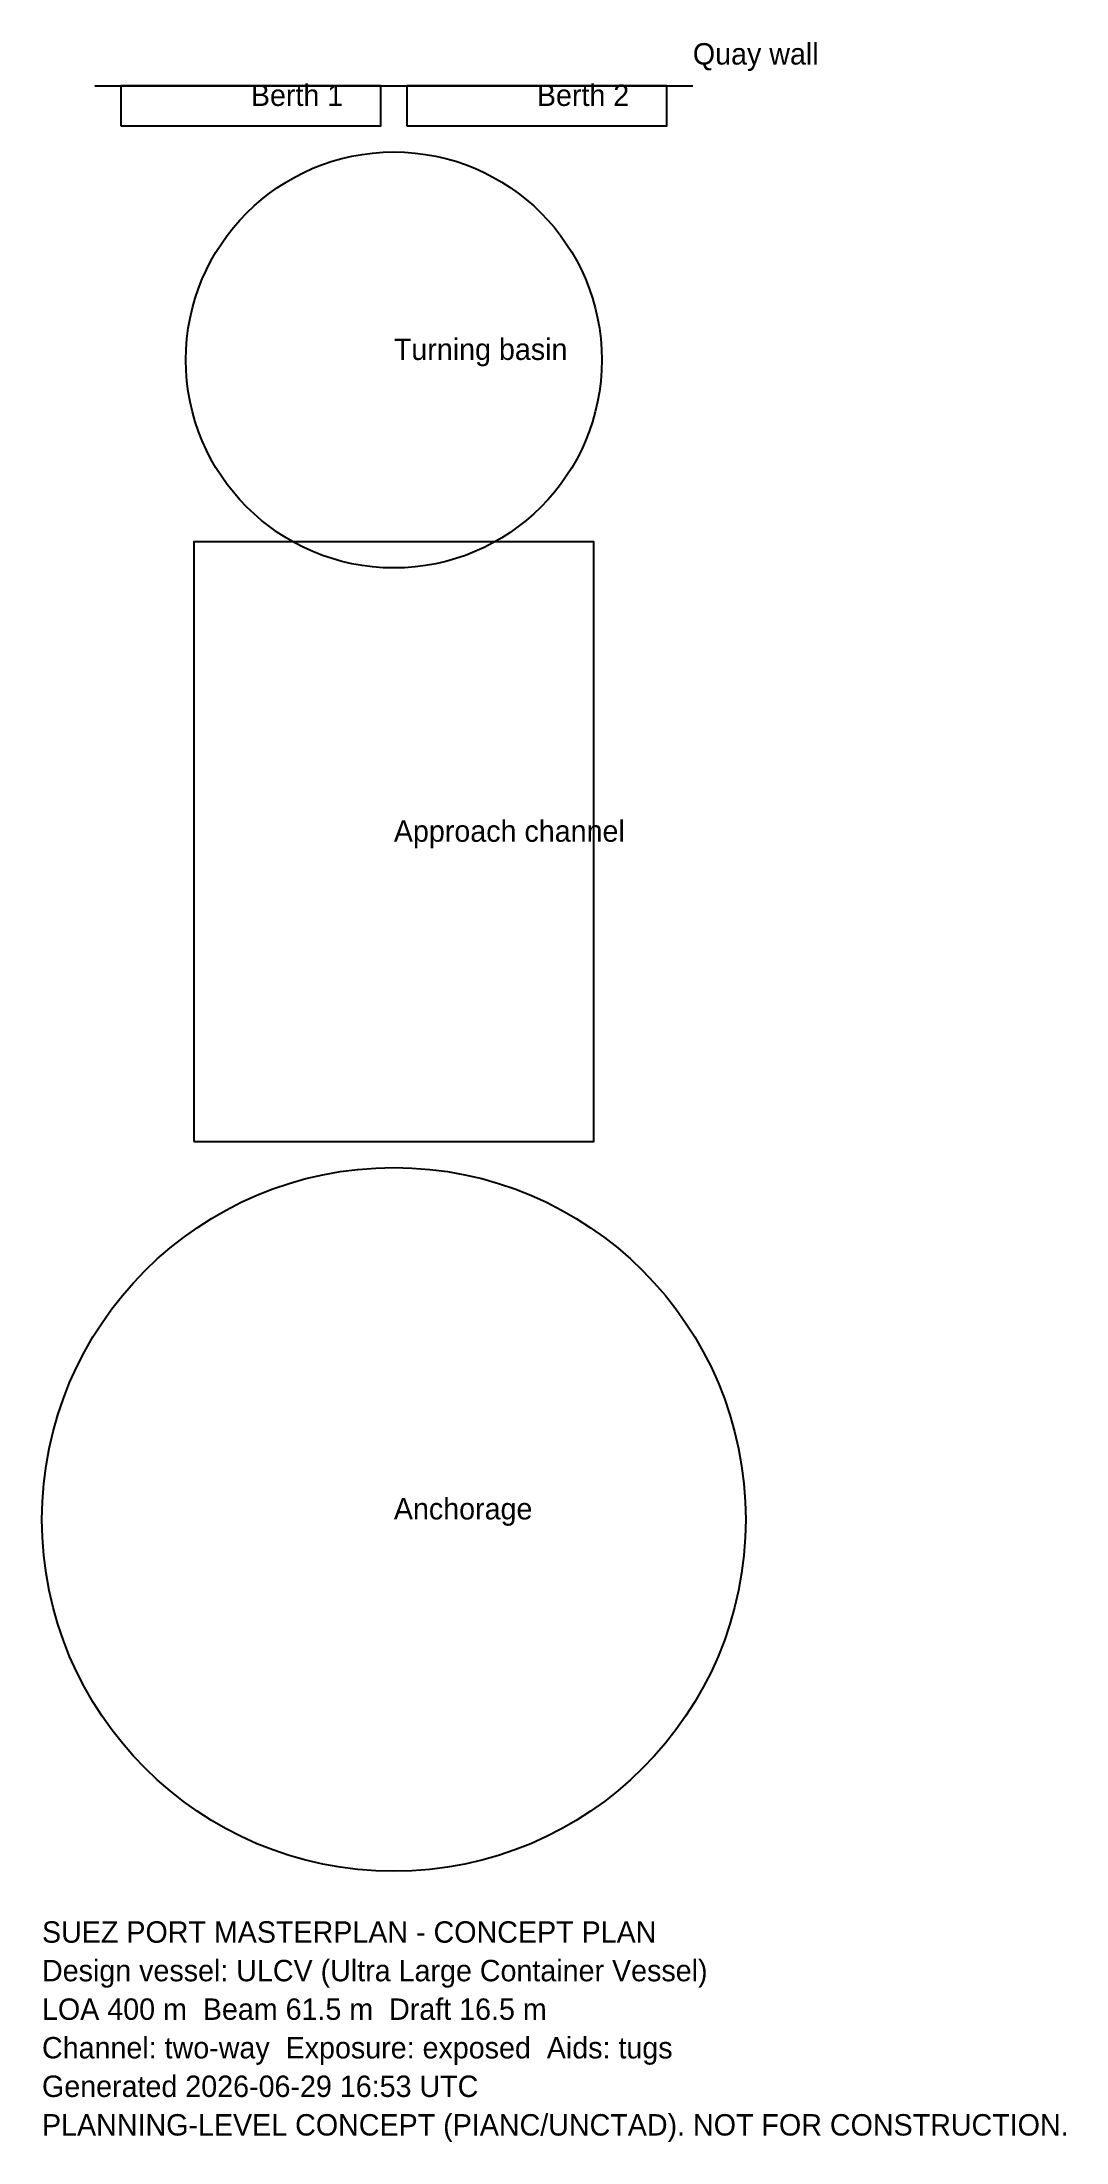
# Model space of a CAD drawing. Header units: metres. Extents: x -81 to 1494, y -3163 to 68.
import ezdxf

# ---------------------------------------------------------------- set-up
doc = ezdxf.new("R2010")
doc.units = ezdxf.units.M
for name, color, linetype in [('ANCHORAGE', 6, 'Continuous'), ('BERTH', 5, 'Continuous'), ('CHANNEL', 4, 'Continuous'), ('QUAY', 7, 'Continuous'), ('TURNING', 3, 'Continuous')]:
    doc.layers.add(name, color=color, linetype=linetype)

msp = doc.modelspace()

# ---------------------------------------------------------------- linework, layer by layer
at = {"layer": 'ANCHORAGE'}
msp.add_circle((460, -2205.35), 541.35, dxfattribs=at)
at = {"layer": 'BERTH'}
for points in [[(40, -61.5), (440, -61.5), (440, 0), (40, 0)], [(480, -61.5), (880, -61.5), (880, 0), (480, 0)]]:
    msp.add_lwpolyline(points, close=True, dxfattribs=at)
at = {"layer": 'CHANNEL'}
msp.add_lwpolyline([(152.5, -1624), (767.5, -1624), (767.5, -701.5), (152.5, -701.5)], close=True, dxfattribs=at)
at = {"layer": 'QUAY'}
msp.add_lwpolyline([(0, 0), (920, 0)], dxfattribs=at)
at = {"layer": 'TURNING'}
msp.add_circle((460, -421.5), 320, dxfattribs=at)

# ---------------------------------------------------------------- texts
at = {"color": 7}
for s, p in [('SUEZ PORT MASTERPLAN - CONCEPT PLAN', (-81.35, -2856.568)), ('Design vessel: ULCV (Ultra Large Container Vessel)', (-81.35, -2915.89672)), ('LOA 400 m  Beam 61.5 m  Draft 16.5 m', (-81.35, -2975.22544)), ('Channel: two-way  Exposure: exposed  Aids: tugs', (-81.35, -3034.55416)), ('Generated 2026-06-29 16:53 UTC', (-81.35, -3093.88288)), ('PLANNING-LEVEL CONCEPT (PIANC/UNCTAD). NOT FOR CONSTRUCTION.', (-81.35, -3153.2116))]:
    msp.add_text(s, height=32.9604, dxfattribs=at).set_placement(p)
at = {"layer": 'ANCHORAGE', "color": 7}
msp.add_text('Anchorage', height=32.9604, dxfattribs=at).set_placement((460, -2205.35))
at = {"layer": 'BERTH', "color": 7}
for s, p in [('Berth 1', (240, -30.75)), ('Berth 2', (680, -30.75))]:
    msp.add_text(s, height=32.9604, dxfattribs=at).set_placement(p)
at = {"layer": 'CHANNEL', "color": 7}
msp.add_text('Approach channel', height=32.9604, dxfattribs=at).set_placement((460, -1162.75))
at = {"layer": 'QUAY', "color": 7}
msp.add_text('Quay wall', height=32.9604, dxfattribs=at).set_placement((920, 32.9604))
at = {"layer": 'TURNING', "color": 7}
msp.add_text('Turning basin', height=32.9604, dxfattribs=at).set_placement((460, -421.5))

doc.saveas('drawing.dxf')
